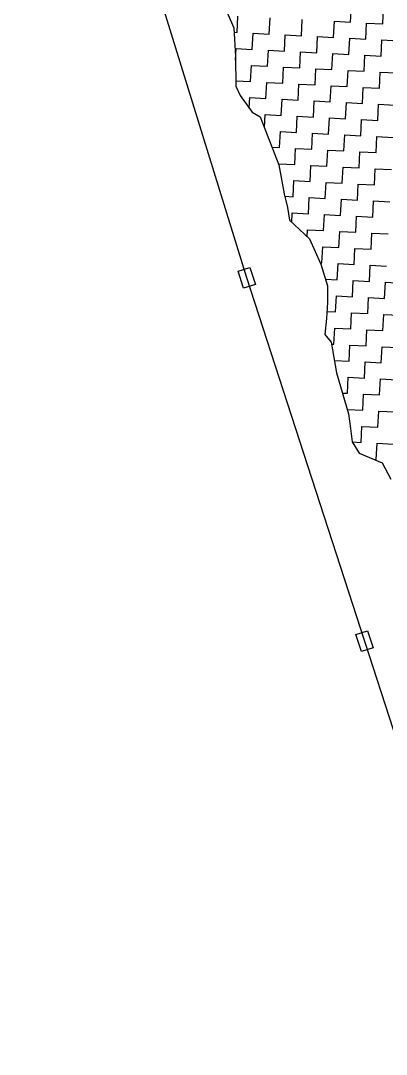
# Model space of a CAD drawing. Header units: metres. Extents: x 281214 to 284109, y 2088556 to 2092246.
# Drawn here: x 281478.8 to 281621.6, y 2090465.9 to 2090869.6 of the extents above; entities that cross this region are included whole.
import ezdxf

# ---------------------------------------------------------------- set-up
doc = ezdxf.new("R2010")
doc.units = ezdxf.units.M
doc.layers.add('POLY_HATCH', color=12, linetype='Continuous')
doc.layers.add('V_BOUND_LINE', color=7, linetype='Continuous')

msp = doc.modelspace()

# ---------------------------------------------------------------- linework, layer by layer
for points in [[(281568.29, 2090773.23), (281570.45, 2090766.56), (281565.84, 2090765.07), (281563.68, 2090771.74)], [(281614.32, 2090631.36), (281616.49, 2090624.69), (281611.87, 2090623.19), (281609.71, 2090629.86)]]:
    msp.add_lwpolyline(points, close=True)
at = {"layer": 'POLY_HATCH'}
for p, q in [((281557.02, 2090878.57), (281562, 2090866.8)), ((281562, 2090866.8), (281562.73, 2090855.58)), ((281562.73, 2090855.58), (281562.79, 2090844.06)), ((281562.79, 2090844.06), (281564.58, 2090840.35)), ((281564.58, 2090840.35), (281569.18, 2090833.87)), ((281569.18, 2090833.87), (281572.37, 2090832.06)), ((281572.37, 2090832.06), (281579.63, 2090813.26)), ((281579.63, 2090813.26), (281581.67, 2090801.98)), ((281581.67, 2090801.98), (281583.04, 2090796.64)), ((281583.04, 2090796.64), (281583.77, 2090791.67)), ((281583.77, 2090791.67), (281591.62, 2090784.36)), ((281591.62, 2090784.36), (281596.07, 2090774.45)), ((281596.07, 2090774.45), (281598.6, 2090766.09)), ((281598.6, 2090766.09), (281598.59, 2090759.52)), ((281598.59, 2090759.52), (281598.26, 2090753.28)), ((281598.26, 2090753.28), (281597.61, 2090747.07)), ((281597.61, 2090747.07), (281600.09, 2090743.98)), ((281600.09, 2090743.98), (281602.1, 2090732.04)), ((281602.1, 2090732.04), (281606.86, 2090716)), ((281606.86, 2090716), (281607.56, 2090710.38)), ((281607.56, 2090710.38), (281608.27, 2090705.08)), ((281608.27, 2090705.08), (281611, 2090700.66)), ((281611, 2090700.66), (281620.02, 2090696.9)), ((281620.02, 2090696.9), (281623.31, 2090690.49))]:
    msp.add_line(p, q, dxfattribs=at)
at = {"layer": 'POLY_HATCH', "linetype": 'Continuous'}
for p, q in [((281607.64, 2090869.02), (281607.97, 2090875.31)), ((281620.22, 2090868.37), (281620.55, 2090874.66)), ((281563.3, 2090865.01), (281563.63, 2090871.3)), ((281575.88, 2090864.36), (281576.2, 2090870.65)), ((281588.45, 2090863.71), (281588.78, 2090870)), ((281601.03, 2090863.06), (281601.36, 2090869.35)), ((281601.36, 2090869.35), (281607.64, 2090869.02)), ((281613.61, 2090862.41), (281613.93, 2090868.69)), ((281613.93, 2090868.69), (281620.22, 2090868.37)), ((281562.11, 2090865.08), (281563.3, 2090865.01)), ((281569.26, 2090858.4), (281569.59, 2090864.69)), ((281569.59, 2090864.69), (281575.88, 2090864.36)), ((281581.84, 2090857.75), (281582.16, 2090864.04)), ((281582.16, 2090864.04), (281588.45, 2090863.71)), ((281594.42, 2090857.1), (281594.74, 2090863.38)), ((281594.74, 2090863.38), (281601.03, 2090863.06)), ((281606.99, 2090856.44), (281607.32, 2090862.73)), ((281607.32, 2090862.73), (281613.61, 2090862.41)), ((281619.57, 2090855.79), (281619.89, 2090862.08)), ((281619.89, 2090862.08), (281626.18, 2090861.75)), ((281562.74, 2090854.23), (281562.97, 2090858.73)), ((281562.97, 2090858.73), (281569.26, 2090858.4)), ((281575.22, 2090851.79), (281575.55, 2090858.07)), ((281575.55, 2090858.07), (281581.84, 2090857.75)), ((281587.8, 2090851.13), (281588.13, 2090857.42)), ((281588.13, 2090857.42), (281594.42, 2090857.1)), ((281600.38, 2090850.48), (281600.7, 2090856.77)), ((281600.7, 2090856.77), (281606.99, 2090856.44)), ((281612.95, 2090849.83), (281613.28, 2090856.12)), ((281613.28, 2090856.12), (281619.57, 2090855.79)), ((281568.61, 2090845.82), (281568.94, 2090852.11)), ((281568.94, 2090852.11), (281575.22, 2090851.79)), ((281581.19, 2090845.17), (281581.51, 2090851.46)), ((281581.51, 2090851.46), (281587.8, 2090851.13)), ((281593.76, 2090844.52), (281594.09, 2090850.81)), ((281594.09, 2090850.81), (281600.38, 2090850.48)), ((281606.34, 2090843.87), (281606.67, 2090850.16)), ((281606.67, 2090850.16), (281612.95, 2090849.83)), ((281618.92, 2090843.21), (281619.24, 2090849.5)), ((281619.24, 2090849.5), (281625.53, 2090849.18)), ((281562.78, 2090846.13), (281568.61, 2090845.82)), ((281574.57, 2090839.21), (281574.9, 2090845.5)), ((281574.9, 2090845.5), (281581.19, 2090845.17)), ((281587.15, 2090838.56), (281587.47, 2090844.85)), ((281587.47, 2090844.85), (281593.76, 2090844.52)), ((281599.72, 2090837.91), (281600.05, 2090844.19)), ((281600.05, 2090844.19), (281606.34, 2090843.87)), ((281612.3, 2090837.25), (281612.63, 2090843.54)), ((281612.63, 2090843.54), (281618.92, 2090843.21)), ((281568.07, 2090835.43), (281568.28, 2090839.54)), ((281568.28, 2090839.54), (281574.57, 2090839.21)), ((281580.53, 2090832.6), (281580.86, 2090838.88)), ((281580.86, 2090838.88), (281587.15, 2090838.56)), ((281593.11, 2090831.94), (281593.44, 2090838.23)), ((281593.44, 2090838.23), (281599.72, 2090837.91)), ((281605.69, 2090831.29), (281606.01, 2090837.58)), ((281606.01, 2090837.58), (281612.3, 2090837.25)), ((281618.26, 2090830.64), (281618.59, 2090836.93)), ((281618.59, 2090836.93), (281624.88, 2090836.6)), ((281573.98, 2090827.88), (281574.25, 2090832.92)), ((281574.25, 2090832.92), (281580.53, 2090832.6)), ((281586.5, 2090825.98), (281586.82, 2090832.27)), ((281586.82, 2090832.27), (281593.11, 2090831.94)), ((281599.07, 2090825.33), (281599.4, 2090831.62)), ((281599.4, 2090831.62), (281605.69, 2090831.29)), ((281611.65, 2090824.68), (281611.97, 2090830.96)), ((281611.97, 2090830.96), (281618.26, 2090830.64)), ((281579.88, 2090820.02), (281580.21, 2090826.31)), ((281580.21, 2090826.31), (281586.5, 2090825.98)), ((281592.46, 2090819.37), (281592.78, 2090825.66)), ((281592.78, 2090825.66), (281599.07, 2090825.33)), ((281605.03, 2090818.71), (281605.36, 2090825)), ((281605.36, 2090825), (281611.65, 2090824.68)), ((281617.61, 2090818.06), (281617.94, 2090824.35)), ((281617.94, 2090824.35), (281624.23, 2090824.02)), ((281576.96, 2090820.17), (281579.88, 2090820.02)), ((281585.84, 2090813.4), (281586.17, 2090819.69)), ((281586.17, 2090819.69), (281592.46, 2090819.37)), ((281598.42, 2090812.75), (281598.75, 2090819.04)), ((281598.75, 2090819.04), (281605.03, 2090818.71)), ((281611, 2090812.1), (281611.32, 2090818.39)), ((281611.32, 2090818.39), (281617.61, 2090818.06)), ((281579.54, 2090813.48), (281579.56, 2090813.73)), ((281579.56, 2090813.73), (281585.84, 2090813.4)), ((281591.81, 2090806.79), (281592.13, 2090813.08)), ((281592.13, 2090813.08), (281598.42, 2090812.75)), ((281604.38, 2090806.14), (281604.71, 2090812.43)), ((281604.71, 2090812.43), (281611, 2090812.1)), ((281616.96, 2090805.49), (281617.28, 2090811.77)), ((281617.28, 2090811.77), (281623.57, 2090811.45)), ((281585.19, 2090800.83), (281585.52, 2090807.12)), ((281585.52, 2090807.12), (281591.81, 2090806.79)), ((281597.77, 2090800.18), (281598.09, 2090806.46)), ((281598.09, 2090806.46), (281604.38, 2090806.14)), ((281610.34, 2090799.52), (281610.67, 2090805.81)), ((281610.67, 2090805.81), (281616.96, 2090805.49)), ((281581.92, 2090801), (281585.19, 2090800.83)), ((281591.15, 2090794.21), (281591.48, 2090800.5)), ((281591.48, 2090800.5), (281597.77, 2090800.18)), ((281603.73, 2090793.56), (281604.06, 2090799.85)), ((281604.06, 2090799.85), (281610.34, 2090799.52)), ((281616.31, 2090792.91), (281616.63, 2090799.2)), ((281616.63, 2090799.2), (281622.92, 2090798.87)), ((281584.67, 2090790.83), (281584.87, 2090794.54)), ((281584.87, 2090794.54), (281591.15, 2090794.21)), ((281597.12, 2090787.6), (281597.44, 2090793.89)), ((281597.44, 2090793.89), (281603.73, 2090793.56)), ((281609.69, 2090786.95), (281610.02, 2090793.24)), ((281610.02, 2090793.24), (281616.31, 2090792.91)), ((281590.69, 2090785.22), (281590.83, 2090787.93)), ((281590.83, 2090787.93), (281597.12, 2090787.6)), ((281603.08, 2090780.99), (281603.4, 2090787.27)), ((281603.4, 2090787.27), (281609.69, 2090786.95)), ((281615.65, 2090780.33), (281615.98, 2090786.62)), ((281615.98, 2090786.62), (281622.27, 2090786.3)), ((281596.46, 2090775.02), (281596.79, 2090781.31)), ((281596.79, 2090781.31), (281603.08, 2090780.99)), ((281609.04, 2090774.37), (281609.37, 2090780.66)), ((281609.37, 2090780.66), (281615.65, 2090780.33)), ((281595.8, 2090775.06), (281596.46, 2090775.02)), ((281602.43, 2090768.41), (281602.75, 2090774.7)), ((281602.75, 2090774.7), (281609.04, 2090774.37)), ((281615, 2090767.76), (281615.33, 2090774.05)), ((281615.33, 2090774.05), (281621.62, 2090773.72)), ((281597.83, 2090768.65), (281602.43, 2090768.41)), ((281608.39, 2090761.79), (281608.71, 2090768.08)), ((281608.71, 2090768.08), (281615, 2090767.76)), ((281620.96, 2090761.14), (281621.29, 2090767.43)), ((281621.29, 2090767.43), (281627.58, 2090767.1)), ((281601.77, 2090755.83), (281602.1, 2090762.12)), ((281602.1, 2090762.12), (281608.39, 2090761.79)), ((281614.35, 2090755.18), (281614.68, 2090761.47)), ((281614.68, 2090761.47), (281620.96, 2090761.14)), ((281598.41, 2090756.01), (281601.77, 2090755.83)), ((281607.73, 2090749.22), (281608.06, 2090755.51)), ((281608.06, 2090755.51), (281614.35, 2090755.18)), ((281620.31, 2090748.57), (281620.64, 2090754.85)), ((281620.64, 2090754.85), (281626.93, 2090754.53)), ((281601.12, 2090743.26), (281601.45, 2090749.54)), ((281601.45, 2090749.54), (281607.73, 2090749.22)), ((281613.7, 2090742.6), (281614.02, 2090748.89)), ((281614.02, 2090748.89), (281620.31, 2090748.57)), ((281600.2, 2090743.3), (281601.12, 2090743.26)), ((281607.08, 2090736.64), (281607.41, 2090742.93)), ((281607.41, 2090742.93), (281613.7, 2090742.6)), ((281619.66, 2090735.99), (281619.98, 2090742.28)), ((281619.98, 2090742.28), (281626.27, 2090741.95)), ((281601.27, 2090736.94), (281607.08, 2090736.64)), ((281613.04, 2090730.03), (281613.37, 2090736.32)), ((281613.37, 2090736.32), (281619.66, 2090735.99)), ((281606.43, 2090724.07), (281606.76, 2090730.35)), ((281606.76, 2090730.35), (281613.04, 2090730.03)), ((281619.01, 2090723.41), (281619.33, 2090729.7)), ((281619.33, 2090729.7), (281625.62, 2090729.38)), ((281604.44, 2090724.17), (281606.43, 2090724.07)), ((281612.39, 2090717.45), (281612.72, 2090723.74)), ((281612.72, 2090723.74), (281619.01, 2090723.41)), ((281606.34, 2090717.77), (281612.39, 2090717.45)), ((281618.35, 2090710.84), (281618.68, 2090717.13)), ((281618.68, 2090717.13), (281624.97, 2090716.8)), ((281611.74, 2090704.88), (281612.07, 2090711.16)), ((281612.07, 2090711.16), (281618.35, 2090710.84)), ((281608.28, 2090705.05), (281611.74, 2090704.88)), ((281617.7, 2090698.26), (281618.03, 2090704.55)), ((281618.03, 2090704.55), (281624.32, 2090704.22)), ((281616.63, 2090698.32), (281617.7, 2090698.26))]:
    msp.add_line(p, q, dxfattribs=at)
at = {"layer": 'V_BOUND_LINE'}
for p, q in [((281567.07, 2090769.15), (281478.77, 2091055.15)), ((281689.82, 2090390.81), (281567.07, 2090769.15))]:
    msp.add_line(p, q, dxfattribs=at)

doc.saveas('drawing.dxf')
